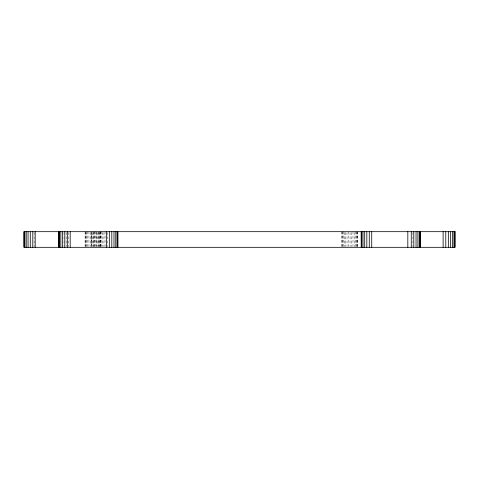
<?xml version="1.0" encoding="UTF-8"?>
<svg xmlns="http://www.w3.org/2000/svg" width="479" height="479" viewBox="0 0 479 479"><rect width="100%" height="100%" fill="white"/><g stroke="black" fill="none" stroke-linecap="round" stroke-linejoin="round"><path stroke-width="0.36" stroke-dasharray="2.4 1.8" d="M412.958 232.423L412.958 246.577M357.544 231.68L357.544 246.577M357.388 231.68L357.388 246.577M356.957 231.68L356.957 246.577M356.268 231.68L356.268 246.577M355.358 231.68L355.358 246.577M354.25 232.423L354.25 246.577M352.981 231.68L352.981 246.577M351.568 232.423L351.568 246.577M350.047 232.423L350.047 246.577M348.49 231.68L348.49 246.577M347.024 232.423L347.024 246.577M345.676 232.423L345.676 246.577M344.485 232.423L344.485 246.577M343.473 231.68L343.473 246.577M342.671 231.68L342.671 246.577M342.108 231.68L342.108 246.577M341.808 231.68L341.808 246.577M107.224 232.423L107.224 246.577M105.045 231.68L105.045 246.577M103.937 232.423L103.937 246.577M102.662 232.423L102.662 246.577M101.255 231.68L101.255 246.577M100.818 231.68L100.818 246.577M100.668 231.68L100.668 246.577M100.237 231.68L100.237 246.577M99.734 232.423L99.734 246.577M99.548 231.68L99.548 246.577M98.638 231.68L98.638 246.577M98.177 232.423L98.177 246.577M97.53 232.423L97.53 246.577M96.704 231.68L96.704 246.577M96.261 232.423L96.261 246.577M95.363 231.68L95.363 246.577M94.848 231.68L94.848 246.577M94.165 231.68L94.165 246.577M93.327 232.423L93.327 246.577M93.154 231.68L93.154 246.577M92.351 232.423L92.351 246.577M91.788 231.68L91.788 246.577L91.77 232.423M91.495 231.68L91.495 246.577M90.303 232.423L90.303 246.577M88.956 231.68L88.956 246.577M87.765 231.68L87.765 246.577M86.753 231.68L86.753 246.577M85.951 232.423L85.951 246.577M85.382 231.68L85.382 246.577M85.088 231.68L85.088 246.577M68.79 232.423L68.79 246.577M66.437 232.423L66.437 246.577M64.036 232.423L64.036 246.577M34.111 232.423L34.111 246.577"/><path stroke-width="0.72" d="M454.816 231.68L454.816 247.32M453.948 231.68L453.948 247.32M452.517 231.68L452.517 247.32M450.613 231.68L450.613 247.32M448.338 231.68L448.338 247.32M445.781 231.68L445.781 247.32M443.123 231.68L443.123 247.32M420.287 231.68L420.287 247.32M420.101 231.68L420.101 247.32M419.287 231.68L419.287 247.32M417.904 231.68L417.904 247.32M416.041 231.68L416.041 247.32M413.802 231.68L413.802 247.32M411.263 231.68L411.263 247.32M407.821 231.68L407.821 247.32M371.722 231.68L371.722 247.32M369.273 231.68L369.273 247.32M366.83 231.68L366.83 247.32M364.705 231.68L364.705 247.32M362.998 231.68L362.998 247.32M361.801 231.68L361.801 247.32M361.154 231.68L361.202 247.32M117.846 231.68L117.846 247.32M117.744 231.68L117.744 247.32M117.05 231.68L117.05 247.32M115.762 231.68L115.762 247.32M113.984 231.68L113.984 247.32M111.811 231.68L111.811 247.32M109.32 231.68L109.32 247.32M106.548 231.68L106.548 247.32M70.191 231.68L70.191 247.32M67.323 231.68L67.323 247.32M64.827 231.68L64.827 247.32M62.635 231.68L62.635 247.32M60.845 231.68L60.845 247.32M59.546 231.68L59.546 247.32M58.827 231.68L58.827 247.32M58.713 231.68L58.713 247.32M35.189 231.68L35.189 247.32M32.8 231.68L32.8 247.32M30.285 231.68L30.285 247.32M28.063 231.68L28.063 247.32M26.231 231.68L26.231 247.32M24.878 231.68L24.878 247.32M24.1 231.68L24.1 247.32M455.05 231.68L23.95 231.68L23.986 247.32L455.05 247.32L455.05 231.68"/></g></svg>
